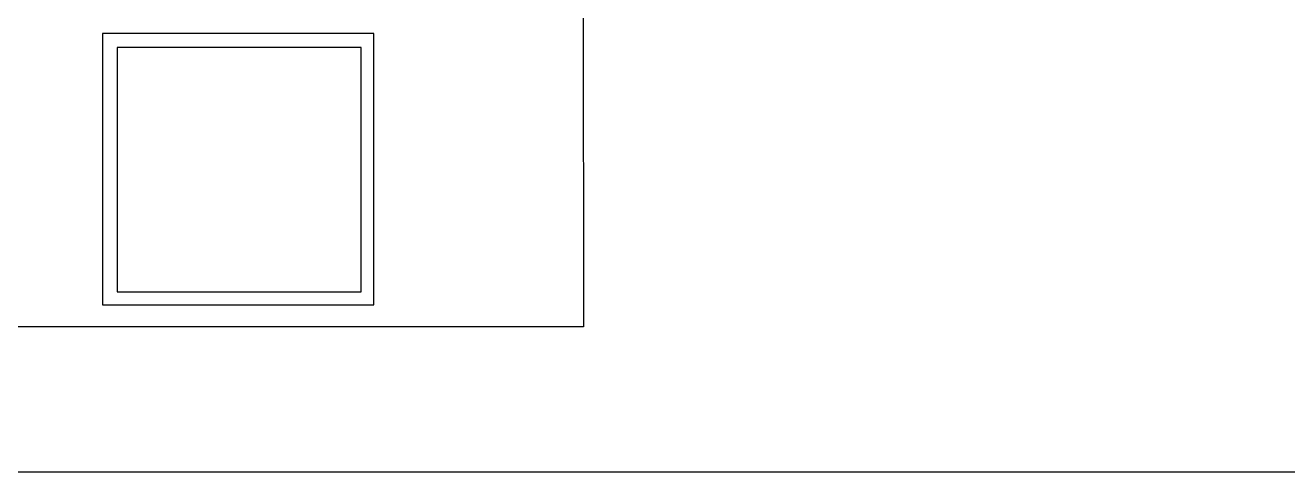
# Model space of a CAD drawing. Header units: inches. Extents: x 567429 to 582707, y 126347 to 133675.
# Drawn here: x 577633.4 to 577725, y 129149.2 to 129181.6 of the extents above; entities that cross this region are included whole.
import ezdxf

# ---------------------------------------------------------------- set-up
doc = ezdxf.new("R2010")
doc.units = ezdxf.units.IN
doc.header["$MEASUREMENT"] = 0
doc.layers.add('BORD', color=3, linetype='Continuous')
doc.layers.add('mobl', color=11, linetype='Continuous')

# ---------------------------------------------------------------- blocks, each defined once
blk = doc.blocks.new('BOARD2')
at = {"layer": 'BORD', "color": 4}
for p, q in [((-163.075, -61.626), (-163.075, 0)), ((163.075, -61.626), (-163.075, -61.626))]:
    blk.add_line(p, q, dxfattribs=at)
at = {"layer": 'BORD'}
for p, q in [((-161.386, -24.794), (-161.386, -45.585)), ((-140.595, -24.794), (-161.386, -24.794)), ((-140.595, -45.585), (-140.595, -24.794)), ((-160.38, -25.901), (-160.38, -44.613)), ((-141.668, -25.901), (-160.38, -25.901)), ((-141.668, -44.613), (-141.668, -25.901)), ((-160.38, -44.613), (-141.668, -44.613)), ((-161.386, -45.585), (-140.595, -45.585))]:
    blk.add_line(p, q, dxfattribs=at)

msp = doc.modelspace()

# ---------------------------------------------------------------- linework, layer by layer
at = {"layer": 'mobl', "color": 15}
msp.add_line((577618.486, 129149.203), (577818.486, 129149.203), dxfattribs=at)

# ---------------------------------------------------------------- block references
at = {"layer": 'BORD', "ltscale": 5, "xscale": 0.947301618010808, "yscale": 0.947301618010808, "zscale": 0.947301618010808, "rotation": 90.0091431634973}
msp.add_blockref('BOARD2', (577615.511, 129314.194), dxfattribs=at)

doc.saveas('drawing.dxf')
